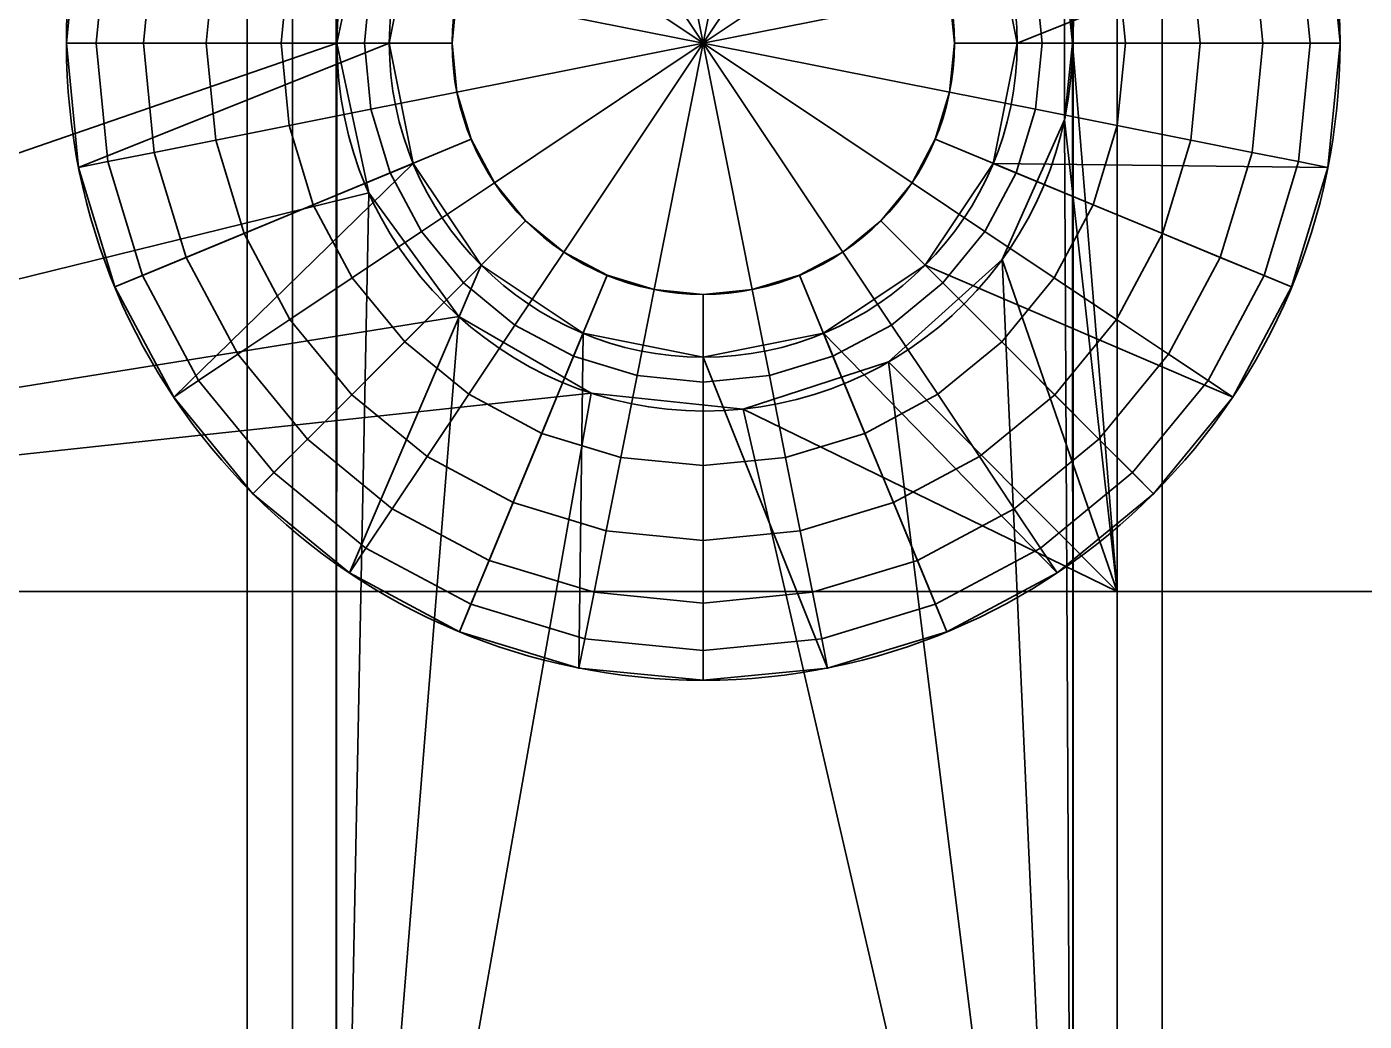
# Model space of a CAD drawing. Header units: millimetres. Extents: x 516 to 946, y 0 to 190.
# Drawn here: x 524.18 to 531.63, y 93.03 to 98.57 of the extents above; entities that cross this region are included whole.
import ezdxf

# ---------------------------------------------------------------- set-up
doc = ezdxf.new("R2010")
doc.units = ezdxf.units.MM
doc.layers.add('1', color=7, linetype='Continuous', true_color=0xffffff)

# ---------------------------------------------------------------- blocks, each defined once
blk = doc.blocks.new('UG_SURFACE_001')
at = {"layer": '1', "color": 252, "linetype": 'Continuous', "lineweight": 35}
for points in [[(1.5, 103.351697, 3.5), (1.5, 95.420301, 3.5), (10.356776, 98.475263, 3.5), (10.534009, 99.309072, 3.5)], [(10.534009, 99.309072, 1.5), (10.356776, 98.475263, 1.5), (1.5, 95.420301, 1.5), (1.5, 103.351697, 1.5)], [(14.704899, 95.420301, 3.5), (14.704899, 103.351697, 3.5), (14.411979, 98.90148, 3.5), (14.411979, 98.049045, 3.5)], [(14.456777, 98.475263, 1.5), (14.411979, 98.90148, 1.5), (14.704899, 103.351697, 1.5)], [(14.704899, 103.351697, 1.5), (14.704899, 95.420301, 1.5), (14.456777, 98.475263, 1.5)], [(22.593468, 103.351697, 3.5), (14.704899, 103.351697, 3.5), (14.704899, 95.420301, 3.5), (22.593468, 95.420301, 3.5)], [(22.593468, 95.420301, 1.5), (14.704899, 95.420301, 1.5), (14.704899, 103.351697, 1.5), (22.593468, 103.351697, 1.5)], [(10.534009, 99.309072, 1.5), (10.534009, 99.309072, 3.5), (10.356776, 98.475263, 3.5), (10.356776, 98.475263, 1.5)], [(14.411979, 98.90148, 3.5), (14.411979, 98.90148, 1.5), (14.456777, 98.475263, 1.5)], [(14.456777, 98.475263, 1.5), (14.411979, 98.049045, 3.5), (14.411979, 98.90148, 3.5)], [(10.534009, 97.641453, 3.5), (10.356776, 98.475263, 3.5), (1.5, 95.420301, 3.5)], [(1.5, 95.420301, 1.5), (10.356776, 98.475263, 1.5), (10.534009, 97.641453, 1.5)], [(10.356776, 98.475263, 1.5), (10.356776, 98.475263, 3.5), (10.534009, 97.641453, 3.5), (10.534009, 97.641453, 1.5)], [(14.704899, 95.420301, 1.5), (14.411979, 98.049045, 1.5), (14.456777, 98.475263, 1.5)], [(14.456777, 98.475263, 1.5), (14.411979, 98.049045, 1.5), (14.411979, 98.049045, 3.5)], [(14.411979, 98.049045, 3.5), (14.065262, 97.270302, 3.5), (14.704899, 95.420301, 3.5)], [(14.704899, 95.420301, 1.5), (14.065262, 97.270302, 1.5), (14.411979, 98.049045, 1.5)], [(14.065262, 97.270302, 1.5), (14.065262, 97.270302, 3.5), (14.411979, 98.049045, 3.5), (14.411979, 98.049045, 1.5)], [(1.5, 95.420301, 3.5), (11.035059, 96.951813, 3.5), (10.534009, 97.641453, 3.5)], [(10.534009, 97.641453, 1.5), (11.035059, 96.951813, 1.5), (1.5, 95.420301, 1.5)], [(10.534009, 97.641453, 1.5), (10.534009, 97.641453, 3.5), (11.035059, 96.951813, 3.5), (11.035059, 96.951813, 1.5)], [(14.704899, 95.420301, 3.5), (14.065262, 97.270302, 3.5), (13.431777, 96.699908, 3.5)], [(13.431777, 96.699908, 1.5), (14.065262, 97.270302, 1.5), (14.704899, 95.420301, 1.5)], [(13.431777, 96.699908, 1.5), (13.431777, 96.699908, 3.5), (14.065262, 97.270302, 3.5), (14.065262, 97.270302, 1.5)], [(11.773292, 96.525595, 3.5), (11.035059, 96.951813, 3.5), (1.5, 95.420301, 3.5)], [(1.5, 95.420301, 1.5), (11.035059, 96.951813, 1.5), (11.773292, 96.525595, 1.5)], [(11.035059, 96.951813, 1.5), (11.035059, 96.951813, 3.5), (11.773292, 96.525595, 3.5), (11.773292, 96.525595, 1.5)], [(14.704899, 95.420301, 3.5), (13.431777, 96.699908, 3.5), (12.62106, 96.436493, 3.5)], [(14.704899, 95.420301, 1.5), (12.62106, 96.436493, 1.5), (13.431777, 96.699908, 1.5)], [(12.62106, 96.436493, 1.5), (12.62106, 96.436493, 3.5), (13.431777, 96.699908, 3.5), (13.431777, 96.699908, 1.5)], [(1.5, 95.420301, 3.5), (14.704899, 95.420301, 3.5), (12.62106, 96.436493, 3.5), (11.773292, 96.525595, 3.5)], [(11.773292, 96.525595, 1.5), (12.62106, 96.436493, 1.5), (14.704899, 95.420301, 1.5), (1.5, 95.420301, 1.5)], [(11.773292, 96.525595, 1.5), (11.773292, 96.525595, 3.5), (12.62106, 96.436493, 3.5), (12.62106, 96.436493, 1.5)], [(14.704899, 95.420301, 3.5), (1.5, 95.420301, 3.5), (1.5, 90.379037, 3.5), (14.704899, 90.379037, 3.5)], [(14.704899, 90.379037, 1.5), (1.5, 90.379037, 1.5), (1.5, 95.420301, 1.5), (14.704899, 95.420301, 1.5)], [(22.593468, 95.420301, 3.5), (14.704899, 95.420301, 3.5), (14.704899, 90.379037, 3.5), (22.593468, 90.379037, 3.5)], [(22.593468, 90.379037, 1.5), (14.704899, 90.379037, 1.5), (14.704899, 95.420301, 1.5), (22.593468, 95.420301, 1.5)]]:
    blk.add_3dface(points, dxfattribs=at)
blk = doc.blocks.new('1стенка_MODEL')
at = {"layer": '1', "color": 252, "linetype": 'Continuous', "lineweight": 35}
blk.add_circle((12.406777, 98.475261, 1.5), 2.05, dxfattribs=at)
at = {"layer": '1', "color": 252, "linetype": 'Continuous', "lineweight": 35, "extrusion": (0, 0, -1)}
blk.add_circle((-12.406777, 98.475261, -3.5), 2.05, dxfattribs=at)
at = {"layer": '1', "color": 252, "linetype": 'Continuous', "lineweight": 35}
blk.add_blockref('UG_SURFACE_001', (0, 0), dxfattribs=at)
blk = doc.blocks.new('UG_SURFACE_003')
at = {"layer": '1', "color": 252, "linetype": 'Continuous', "lineweight": 35}
for points in [[(3.5, 88.475265, 1.5), (9.856303, 88.475265, 1.5), (9.856303, 108.47526, 1.5), (3.5, 108.47526, 1.5)], [(10.10818, 88.475265), (4.922299, 88.475265), (4.922299, 108.47526), (10.10818, 108.47526)], [(9.856303, 88.475265, 1.5), (10.10818, 88.475265, 1.5), (10.10818, 108.47526, 1.5), (9.856303, 108.47526, 1.5)], [(10.10818, 88.475265, 1.5), (10.352565, 88.475265, 1.5), (10.352565, 108.47526, 1.5), (10.10818, 108.47526, 1.5)], [(10.352565, 88.475265), (10.10818, 88.475265), (10.10818, 108.47526), (10.352565, 108.47526)], [(10.352565, 108.47526, 1.5), (10.352565, 88.475265, 1.5), (10.356776, 98.475263, 1.5)], [(10.356776, 98.475263, 1.5), (10.534009, 99.309072, 1.5), (10.352565, 108.47526, 1.5)], [(10.352565, 88.475265), (10.352565, 108.47526), (10.356776, 98.475263)], [(10.534009, 99.309072), (10.356776, 98.475263), (10.352565, 108.47526)], [(14.460988, 88.475265, 1.5), (14.460988, 108.47526, 1.5), (14.411979, 98.90148, 1.5), (14.411979, 98.049045, 1.5)], [(14.456777, 98.475263), (14.411979, 98.90148), (14.460988, 108.47526)], [(14.456777, 98.475263), (14.460988, 108.47526), (14.460988, 88.475265)], [(14.460988, 88.475265, 1.5), (14.704899, 88.475265, 1.5), (14.704899, 108.47526, 1.5), (14.460988, 108.47526, 1.5)], [(14.704899, 88.475265), (14.460988, 88.475265), (14.460988, 108.47526), (14.704899, 108.47526)], [(14.704899, 88.475265, 1.5), (18.134004, 88.475265, 1.5), (18.134004, 108.47526, 1.5), (14.704899, 108.47526, 1.5)], [(14.956303, 88.475265), (14.704899, 88.475265), (14.704899, 108.47526), (14.956303, 108.47526)], [(22, 88.475265), (14.956303, 88.475265), (14.956303, 108.47526), (22, 108.47526)], [(10.534009, 99.309072), (10.534009, 99.309072, 1.5), (10.356776, 98.475263, 1.5), (10.356776, 98.475263)], [(14.411979, 98.90148, 1.5), (14.411979, 98.90148), (14.456777, 98.475263)], [(14.456777, 98.475263), (14.411979, 98.049045, 1.5), (14.411979, 98.90148, 1.5)], [(10.534009, 97.641453, 1.5), (10.356776, 98.475263, 1.5), (10.352565, 88.475265, 1.5)], [(10.356776, 98.475263), (10.534009, 97.641453), (10.352565, 88.475265)], [(10.356776, 98.475263), (10.356776, 98.475263, 1.5), (10.534009, 97.641453, 1.5), (10.534009, 97.641453)], [(14.456777, 98.475263), (14.411979, 98.049045), (14.411979, 98.049045, 1.5)], [(14.460988, 88.475265), (14.411979, 98.049045), (14.456777, 98.475263)], [(14.411979, 98.049045, 1.5), (14.065262, 97.270302, 1.5), (14.460988, 88.475265, 1.5)], [(14.065262, 97.270302), (14.065262, 97.270302, 1.5), (14.411979, 98.049045, 1.5), (14.411979, 98.049045)], [(14.460988, 88.475265), (14.065262, 97.270302), (14.411979, 98.049045)], [(10.352565, 88.475265, 1.5), (11.035059, 96.951813, 1.5), (10.534009, 97.641453, 1.5)], [(10.534009, 97.641453), (11.035059, 96.951813), (10.352565, 88.475265)], [(10.534009, 97.641453), (10.534009, 97.641453, 1.5), (11.035059, 96.951813, 1.5), (11.035059, 96.951813)], [(14.460988, 88.475265, 1.5), (14.065262, 97.270302, 1.5), (13.431777, 96.699908, 1.5)], [(13.431777, 96.699908), (13.431777, 96.699908, 1.5), (14.065262, 97.270302, 1.5), (14.065262, 97.270302)], [(13.431777, 96.699908), (14.065262, 97.270302), (14.460988, 88.475265)], [(11.773292, 96.525595, 1.5), (11.035059, 96.951813, 1.5), (10.352565, 88.475265, 1.5)], [(10.352565, 88.475265), (11.035059, 96.951813), (11.773292, 96.525595)], [(11.035059, 96.951813), (11.035059, 96.951813, 1.5), (11.773292, 96.525595, 1.5), (11.773292, 96.525595)], [(14.460988, 88.475265, 1.5), (13.431777, 96.699908, 1.5), (12.62106, 96.436493, 1.5)], [(12.62106, 96.436493), (12.62106, 96.436493, 1.5), (13.431777, 96.699908, 1.5), (13.431777, 96.699908)], [(14.460988, 88.475265), (12.62106, 96.436493), (13.431777, 96.699908)], [(10.352565, 88.475265, 1.5), (14.460988, 88.475265, 1.5), (12.62106, 96.436493, 1.5), (11.773292, 96.525595, 1.5)], [(11.773292, 96.525595), (12.62106, 96.436493), (14.460988, 88.475265), (10.352565, 88.475265)], [(11.773292, 96.525595), (11.773292, 96.525595, 1.5), (12.62106, 96.436493, 1.5), (12.62106, 96.436493)]]:
    blk.add_3dface(points, dxfattribs=at)
blk = doc.blocks.new('2стойка_MODEL')
at = {"layer": '1', "color": 252, "linetype": 'Continuous', "lineweight": 35}
blk.add_circle((12.406777, 98.475261), 2.05, dxfattribs=at)
at = {"layer": '1', "color": 252, "linetype": 'Continuous', "lineweight": 35, "extrusion": (0, 0, -1)}
blk.add_circle((-12.406777, 98.475261, -1.5), 2.05, dxfattribs=at)
at = {"layer": '1', "color": 252, "linetype": 'Continuous', "lineweight": 35}
blk.add_blockref('UG_SURFACE_003', (0, 0), dxfattribs=at)
blk = doc.blocks.new('UG_SURFACE_007')
at = {"layer": '1', "color": 252, "linetype": 'Continuous', "lineweight": 35}
for points in [[(-0.777798, 1.164057, -1.7), (-0.535757, 1.293431, -1.7), (-0.273126, 1.373099, -1.7), (0, 0, -1.7)], [(-0.273126, 1.373099, 5.2), (-0.535757, 1.293431, 5.2), (-0.777798, 1.164057, 5.2), (0, 0, 5.2)], [(-0.273126, 1.373099, -1.7), (0, 1.4, -1.7), (0.273126, 1.373099, -1.7), (0, 0, -1.7)], [(0.273126, 1.373099, 5.2), (0, 1.4, 5.2), (-0.273126, 1.373099, 5.2), (0, 0, 5.2)], [(0.273126, 1.373099, -1.7), (0.535757, 1.293431, -1.7), (0.777798, 1.164057, -1.7), (0, 0, -1.7)], [(0.777798, 1.164057, 5.2), (0.535757, 1.293431, 5.2), (0.273126, 1.373099, 5.2), (0, 0, 5.2)], [(3.481788, 0.692571), (3.279772, 1.358526), (1.616789, 0.669696), (1.75, 0)], [(1.75, 0, 3.5), (1.616789, 0.669696, 3.5), (3.279772, 1.358526, 3.5), (3.481788, 0.692571, 3.5)], [(-1.164057, 0.777798, -1.7), (-0.989949, 0.989949, -1.7), (-0.777798, 1.164057, -1.7), (0, 0, -1.7)], [(-0.777798, 1.164057, 5.2), (-0.989949, 0.989949, 5.2), (-1.164057, 0.777798, 5.2), (0, 0, 5.2)], [(0.777798, 1.164057, -1.7), (0.989949, 0.989949, -1.7), (1.164057, 0.777798, -1.7), (0, 0, -1.7)], [(1.164057, 0.777798, 5.2), (0.989949, 0.989949, 5.2), (0.777798, 1.164057, 5.2), (0, 0, 5.2)], [(0, 0, -1.7), (-1.373099, 0.273126, -1.7), (-1.293431, 0.535757, -1.7), (-1.164057, 0.777798, -1.7)], [(-1.164057, 0.777798, 5.2), (-1.293431, 0.535757, 5.2), (-1.373099, 0.273126, 5.2), (0, 0, 5.2)], [(1.164057, 0.777798, -1.7), (1.293431, 0.535757, -1.7), (1.373099, 0.273126, -1.7), (0, 0, -1.7)], [(1.373099, 0.273126, 5.2), (1.293431, 0.535757, 5.2), (1.164057, 0.777798, 5.2), (0, 0, 5.2)], [(-3.319033, 0.660197, -0.462897), (-3.384057, 0, -0.462897), (-3.55, 0), (-3.481788, 0.692571)], [(-3.481788, 0.692571), (-3.55, 0), (-1.75, 0), (-1.616789, 0.669696)], [(-1.616789, 0.669696, 3.5), (-1.75, 0, 3.5), (-3.55, 0, 3.5), (-3.481788, 0.692571, 3.5)], [(-3.481788, 0.692571, 3.5), (-3.55, 0, 3.5), (-3.384057, 0, 3.962897), (-3.319033, 0.660197, 3.962897)], [(1.75, 0), (3.55, 0), (3.481788, 0.692571)], [(3.481788, 0.692571, 3.5), (3.55, 0, 3.5), (1.75, 0, 3.5)], [(3.384057, 0, -0.462897), (3.319033, 0.660197, -0.462897), (3.481788, 0.692571), (3.55, 0)], [(3.55, 0, 3.5), (3.481788, 0.692571, 3.5), (3.319033, 0.660197, 3.962897), (3.384057, 0, 3.962897)], [(-3.059896, 0.608651, -0.877629), (-3.119843, 0, -0.877629), (-3.384057, 0, -0.462897), (-3.319033, 0.660197, -0.462897)], [(-3.319033, 0.660197, 3.962897), (-3.384057, 0, 3.962897), (-3.119843, 0, 4.377629), (-3.059896, 0.608651, 4.377629)], [(-2.717214, 0.540487, -1.223654), (-2.770447, 0, -1.223654), (-3.119843, 0, -0.877629), (-3.059896, 0.608651, -0.877629)], [(-3.059896, 0.608651, 4.377629), (-3.119843, 0, 4.377629), (-2.770447, 0, 4.723654), (-2.717214, 0.540487, 4.723654)], [(-1.75, 0), (-1.75, 0, 3.5), (-1.616789, 0.669696, 3.5), (-1.616789, 0.669696)], [(1.616789, 0.669696), (1.616789, 0.669696, 3.5), (1.75, 0, 3.5), (1.75, 0)], [(2.770447, 0, -1.223654), (2.717214, 0.540487, -1.223654), (3.059896, 0.608651, -0.877629), (3.119843, 0, -0.877629)], [(3.119843, 0, 4.377629), (3.059896, 0.608651, 4.377629), (2.717214, 0.540487, 4.723654), (2.770447, 0, 4.723654)], [(3.119843, 0, -0.877629), (3.059896, 0.608651, -0.877629), (3.319033, 0.660197, -0.462897), (3.384057, 0, -0.462897)], [(3.384057, 0, 3.962897), (3.319033, 0.660197, 3.962897), (3.059896, 0.608651, 4.377629), (3.119843, 0, 4.377629)], [(-2.307958, 0.459081, -1.483833), (-2.353173, 0, -1.483833), (-2.770447, 0, -1.223654), (-2.717214, 0.540487, -1.223654)], [(-2.717214, 0.540487, 4.723654), (-2.770447, 0, 4.723654), (-2.353173, 0, 4.983833), (-2.307958, 0.459081, 4.983833)], [(2.353173, 0, -1.483833), (2.307958, 0.459081, -1.483833), (2.717214, 0.540487, -1.223654), (2.770447, 0, -1.223654)], [(2.770447, 0, 4.723654), (2.717214, 0.540487, 4.723654), (2.307958, 0.459081, 4.983833), (2.353173, 0, 4.983833)], [(-1.852398, 0.368465, -1.645281), (-1.888689, 0, -1.645281), (-2.353173, 0, -1.483833), (-2.307958, 0.459081, -1.483833)], [(-2.307958, 0.459081, 4.983833), (-2.353173, 0, 4.983833), (-1.888689, 0, 5.145281), (-1.852398, 0.368465, 5.145281)], [(1.888689, 0, -1.645281), (1.852398, 0.368465, -1.645281), (2.307958, 0.459081, -1.483833), (2.353173, 0, -1.483833)], [(2.353173, 0, 4.983833), (2.307958, 0.459081, 4.983833), (1.852398, 0.368465, 5.145281), (1.888689, 0, 5.145281)], [(-1.373099, 0.273126, -1.7), (-1.4, 0, -1.7), (-1.888689, 0, -1.645281), (-1.852398, 0.368465, -1.645281)], [(-1.852398, 0.368465, 5.145281), (-1.888689, 0, 5.145281), (-1.4, 0, 5.2), (-1.373099, 0.273126, 5.2)], [(1.4, 0, -1.7), (1.373099, 0.273126, -1.7), (1.852398, 0.368465, -1.645281), (1.888689, 0, -1.645281)], [(1.888689, 0, 5.145281), (1.852398, 0.368465, 5.145281), (1.373099, 0.273126, 5.2), (1.4, 0, 5.2)], [(-1.373099, -0.273126, -1.7), (-1.4, 0, -1.7), (-1.373099, 0.273126, -1.7), (0, 0, -1.7)], [(-1.373099, 0.273126, 5.2), (-1.4, 0, 5.2), (-1.373099, -0.273126, 5.2), (0, 0, 5.2)], [(1.373099, 0.273126, -1.7), (1.4, 0, -1.7), (1.373099, -0.273126, -1.7), (0, 0, -1.7)], [(1.373099, -0.273126, 5.2), (1.4, 0, 5.2), (1.373099, 0.273126, 5.2), (0, 0, 5.2)], [(-3.384057, 0, -0.462897), (-3.319033, -0.660197, -0.462897), (-3.481788, -0.692571), (-3.55, 0)], [(-1.75, 0), (-3.55, 0), (-3.481788, -0.692571)], [(-3.481788, -0.692571, 3.5), (-3.55, 0, 3.5), (-1.75, 0, 3.5)], [(-3.55, 0, 3.5), (-3.481788, -0.692571, 3.5), (-3.319033, -0.660197, 3.962897), (-3.384057, 0, 3.962897)], [(-3.481788, -0.692571), (-3.279772, -1.358526), (-1.616789, -0.669696), (-1.75, 0)], [(-1.75, 0, 3.5), (-1.616789, -0.669696, 3.5), (-3.279772, -1.358526, 3.5), (-3.481788, -0.692571, 3.5)], [(-3.119843, 0, -0.877629), (-3.059896, -0.608651, -0.877629), (-3.319033, -0.660197, -0.462897), (-3.384057, 0, -0.462897)], [(-3.384057, 0, 3.962897), (-3.319033, -0.660197, 3.962897), (-3.059896, -0.608651, 4.377629), (-3.119843, 0, 4.377629)], [(-2.770447, 0, -1.223654), (-2.717214, -0.540487, -1.223654), (-3.059896, -0.608651, -0.877629), (-3.119843, 0, -0.877629)], [(-3.119843, 0, 4.377629), (-3.059896, -0.608651, 4.377629), (-2.717214, -0.540487, 4.723654), (-2.770447, 0, 4.723654)], [(-2.353173, 0, -1.483833), (-2.307958, -0.459081, -1.483833), (-2.717214, -0.540487, -1.223654), (-2.770447, 0, -1.223654)], [(-2.770447, 0, 4.723654), (-2.717214, -0.540487, 4.723654), (-2.307958, -0.459081, 4.983833), (-2.353173, 0, 4.983833)], [(-1.888689, 0, -1.645281), (-1.852398, -0.368465, -1.645281), (-2.307958, -0.459081, -1.483833), (-2.353173, 0, -1.483833)], [(-2.353173, 0, 4.983833), (-2.307958, -0.459081, 4.983833), (-1.852398, -0.368465, 5.145281), (-1.888689, 0, 5.145281)], [(-1.4, 0, -1.7), (-1.373099, -0.273126, -1.7), (-1.852398, -0.368465, -1.645281), (-1.888689, 0, -1.645281)], [(-1.888689, 0, 5.145281), (-1.852398, -0.368465, 5.145281), (-1.373099, -0.273126, 5.2), (-1.4, 0, 5.2)], [(-1.616789, -0.669696), (-1.616789, -0.669696, 3.5), (-1.75, 0, 3.5), (-1.75, 0)], [(-1.164057, -0.777798, -1.7), (-1.293431, -0.535757, -1.7), (-1.373099, -0.273126, -1.7), (0, 0, -1.7)], [(0, 0, 5.2), (-1.373099, -0.273126, 5.2), (-1.293431, -0.535757, 5.2), (-1.164057, -0.777798, 5.2)], [(-0.777798, -1.164057, -1.7), (-0.989949, -0.989949, -1.7), (-1.164057, -0.777798, -1.7), (0, 0, -1.7)], [(-1.164057, -0.777798, 5.2), (-0.989949, -0.989949, 5.2), (-0.777798, -1.164057, 5.2), (0, 0, 5.2)], [(-0.273126, -1.373099, -1.7), (-0.535757, -1.293431, -1.7), (-0.777798, -1.164057, -1.7), (0, 0, -1.7)], [(-0.777798, -1.164057, 5.2), (-0.535757, -1.293431, 5.2), (-0.273126, -1.373099, 5.2), (0, 0, 5.2)], [(0.273126, -1.373099, -1.7), (0, -1.4, -1.7), (-0.273126, -1.373099, -1.7), (0, 0, -1.7)], [(-0.273126, -1.373099, 5.2), (0, -1.4, 5.2), (0.273126, -1.373099, 5.2), (0, 0, 5.2)], [(1.373099, -0.273126, -1.7), (1.293431, -0.535757, -1.7), (1.164057, -0.777798, -1.7), (0, 0, -1.7)], [(1.164057, -0.777798, -1.7), (0.989949, -0.989949, -1.7), (0.777798, -1.164057, -1.7), (0, 0, -1.7)], [(0.777798, -1.164057, -1.7), (0.535757, -1.293431, -1.7), (0.273126, -1.373099, -1.7), (0, 0, -1.7)], [(0.273126, -1.373099, 5.2), (0.535757, -1.293431, 5.2), (0.777798, -1.164057, 5.2), (0, 0, 5.2)], [(0.777798, -1.164057, 5.2), (0.989949, -0.989949, 5.2), (1.164057, -0.777798, 5.2), (0, 0, 5.2)], [(1.164057, -0.777798, 5.2), (1.293431, -0.535757, 5.2), (1.373099, -0.273126, 5.2), (0, 0, 5.2)], [(1.373099, -0.273126, -1.7), (1.4, 0, -1.7), (1.888689, 0, -1.645281), (1.852398, -0.368465, -1.645281)], [(1.852398, -0.368465, 5.145281), (1.888689, 0, 5.145281), (1.4, 0, 5.2), (1.373099, -0.273126, 5.2)], [(3.481788, -0.692571), (3.55, 0), (1.75, 0), (1.616789, -0.669696)], [(1.75, 0), (1.75, 0, 3.5), (1.616789, -0.669696, 3.5), (1.616789, -0.669696)], [(1.616789, -0.669696, 3.5), (1.75, 0, 3.5), (3.55, 0, 3.5), (3.481788, -0.692571, 3.5)], [(1.852398, -0.368465, -1.645281), (1.888689, 0, -1.645281), (2.353173, 0, -1.483833), (2.307958, -0.459081, -1.483833)], [(2.307958, -0.459081, 4.983833), (2.353173, 0, 4.983833), (1.888689, 0, 5.145281), (1.852398, -0.368465, 5.145281)], [(2.307958, -0.459081, -1.483833), (2.353173, 0, -1.483833), (2.770447, 0, -1.223654), (2.717214, -0.540487, -1.223654)], [(2.717214, -0.540487, 4.723654), (2.770447, 0, 4.723654), (2.353173, 0, 4.983833), (2.307958, -0.459081, 4.983833)], [(2.717214, -0.540487, -1.223654), (2.770447, 0, -1.223654), (3.119843, 0, -0.877629), (3.059896, -0.608651, -0.877629)], [(3.059896, -0.608651, 4.377629), (3.119843, 0, 4.377629), (2.770447, 0, 4.723654), (2.717214, -0.540487, 4.723654)], [(3.059896, -0.608651, -0.877629), (3.119843, 0, -0.877629), (3.384057, 0, -0.462897), (3.319033, -0.660197, -0.462897)], [(3.319033, -0.660197, 3.962897), (3.384057, 0, 3.962897), (3.119843, 0, 4.377629), (3.059896, -0.608651, 4.377629)], [(3.319033, -0.660197, -0.462897), (3.384057, 0, -0.462897), (3.55, 0), (3.481788, -0.692571)], [(3.481788, -0.692571, 3.5), (3.55, 0, 3.5), (3.384057, 0, 3.962897), (3.319033, -0.660197, 3.962897)], [(-1.373099, -0.273126, -1.7), (-1.293431, -0.535757, -1.7), (-1.744921, -0.72277, -1.645281), (-1.852398, -0.368465, -1.645281)], [(-1.852398, -0.368465, 5.145281), (-1.744921, -0.72277, 5.145281), (-1.293431, -0.535757, 5.2), (-1.373099, -0.273126, 5.2)], [(1.293431, -0.535757, -1.7), (1.373099, -0.273126, -1.7), (1.852398, -0.368465, -1.645281), (1.744921, -0.72277, -1.645281)], [(1.744921, -0.72277, 5.145281), (1.852398, -0.368465, 5.145281), (1.373099, -0.273126, 5.2), (1.293431, -0.535757, 5.2)], [(-1.852398, -0.368465, -1.645281), (-1.744921, -0.72277, -1.645281), (-2.174048, -0.90052, -1.483833), (-2.307958, -0.459081, -1.483833)], [(-2.307958, -0.459081, 4.983833), (-2.174048, -0.90052, 4.983833), (-1.744921, -0.72277, 5.145281), (-1.852398, -0.368465, 5.145281)], [(1.744921, -0.72277, -1.645281), (1.852398, -0.368465, -1.645281), (2.307958, -0.459081, -1.483833), (2.174048, -0.90052, -1.483833)], [(2.174048, -0.90052, 4.983833), (2.307958, -0.459081, 4.983833), (1.852398, -0.368465, 5.145281), (1.744921, -0.72277, 5.145281)], [(-2.307958, -0.459081, -1.483833), (-2.174048, -0.90052, -1.483833), (-2.559559, -1.060204, -1.223654), (-2.717214, -0.540487, -1.223654)], [(-2.717214, -0.540487, 4.723654), (-2.559559, -1.060204, 4.723654), (-2.174048, -0.90052, 4.983833), (-2.307958, -0.459081, 4.983833)], [(2.174048, -0.90052, -1.483833), (2.307958, -0.459081, -1.483833), (2.717214, -0.540487, -1.223654), (2.559559, -1.060204, -1.223654)], [(2.559559, -1.060204, 4.723654), (2.717214, -0.540487, 4.723654), (2.307958, -0.459081, 4.983833), (2.174048, -0.90052, 4.983833)], [(-2.717214, -0.540487, -1.223654), (-2.559559, -1.060204, -1.223654), (-2.882359, -1.193912, -0.877629), (-3.059896, -0.608651, -0.877629)], [(-3.059896, -0.608651, 4.377629), (-2.882359, -1.193912, 4.377629), (-2.559559, -1.060204, 4.723654), (-2.717214, -0.540487, 4.723654)], [(-1.293431, -0.535757, -1.7), (-1.164057, -0.777798, -1.7), (-1.570387, -1.049299, -1.645281), (-1.744921, -0.72277, -1.645281)], [(-1.744921, -0.72277, 5.145281), (-1.570387, -1.049299, 5.145281), (-1.164057, -0.777798, 5.2), (-1.293431, -0.535757, 5.2)], [(1.164057, -0.777798, -1.7), (1.293431, -0.535757, -1.7), (1.744921, -0.72277, -1.645281), (1.570387, -1.049299, -1.645281)], [(1.570387, -1.049299, 5.145281), (1.744921, -0.72277, 5.145281), (1.293431, -0.535757, 5.2), (1.164057, -0.777798, 5.2)], [(2.559559, -1.060204, -1.223654), (2.717214, -0.540487, -1.223654), (3.059896, -0.608651, -0.877629), (2.882359, -1.193912, -0.877629)], [(2.882359, -1.193912, 4.377629), (3.059896, -0.608651, 4.377629), (2.717214, -0.540487, 4.723654), (2.559559, -1.060204, 4.723654)], [(-3.319033, -0.660197, -0.462897), (-3.12646, -1.295022, -0.462897), (-3.279772, -1.358526), (-3.481788, -0.692571)], [(-3.481788, -0.692571, 3.5), (-3.279772, -1.358526, 3.5), (-3.12646, -1.295022, 3.962897), (-3.319033, -0.660197, 3.962897)], [(-3.059896, -0.608651, -0.877629), (-2.882359, -1.193912, -0.877629), (-3.12646, -1.295022, -0.462897), (-3.319033, -0.660197, -0.462897)], [(-3.319033, -0.660197, 3.962897), (-3.12646, -1.295022, 3.962897), (-2.882359, -1.193912, 4.377629), (-3.059896, -0.608651, 4.377629)], [(-1.616789, -0.669696), (-3.279772, -1.358526), (-2.951717, -1.972274)], [(-2.951717, -1.972274, 3.5), (-3.279772, -1.358526, 3.5), (-1.616789, -0.669696, 3.5)], [(-2.951717, -1.972274), (-2.510229, -2.510229), (-1.237437, -1.237437), (-1.616789, -0.669696)], [(-1.616789, -0.669696, 3.5), (-1.237437, -1.237437, 3.5), (-2.510229, -2.510229, 3.5), (-2.951717, -1.972274, 3.5)], [(-1.237437, -1.237437), (-1.237437, -1.237437, 3.5), (-1.616789, -0.669696, 3.5), (-1.616789, -0.669696)], [(2.951717, -1.972274), (3.279772, -1.358526), (1.616789, -0.669696), (1.237437, -1.237437)], [(1.616789, -0.669696), (1.616789, -0.669696, 3.5), (1.237437, -1.237437, 3.5), (1.237437, -1.237437)], [(1.237437, -1.237437, 3.5), (1.616789, -0.669696, 3.5), (3.279772, -1.358526, 3.5), (2.951717, -1.972274, 3.5)], [(1.616789, -0.669696), (3.279772, -1.358526), (3.481788, -0.692571)], [(3.481788, -0.692571, 3.5), (3.279772, -1.358526, 3.5), (1.616789, -0.669696, 3.5)], [(2.882359, -1.193912, -0.877629), (3.059896, -0.608651, -0.877629), (3.319033, -0.660197, -0.462897), (3.12646, -1.295022, -0.462897)], [(3.12646, -1.295022, 3.962897), (3.319033, -0.660197, 3.962897), (3.059896, -0.608651, 4.377629), (2.882359, -1.193912, 4.377629)], [(3.12646, -1.295022, -0.462897), (3.319033, -0.660197, -0.462897), (3.481788, -0.692571), (3.279772, -1.358526)], [(3.279772, -1.358526, 3.5), (3.481788, -0.692571, 3.5), (3.319033, -0.660197, 3.962897), (3.12646, -1.295022, 3.962897)], [(-1.744921, -0.72277, -1.645281), (-1.570387, -1.049299, -1.645281), (-1.956592, -1.307353, -1.483833), (-2.174048, -0.90052, -1.483833)], [(-2.174048, -0.90052, 4.983833), (-1.956592, -1.307353, 4.983833), (-1.570387, -1.049299, 5.145281), (-1.744921, -0.72277, 5.145281)], [(1.570387, -1.049299, -1.645281), (1.744921, -0.72277, -1.645281), (2.174048, -0.90052, -1.483833), (1.956592, -1.307353, -1.483833)], [(1.956592, -1.307353, 4.983833), (2.174048, -0.90052, 4.983833), (1.744921, -0.72277, 5.145281), (1.570387, -1.049299, 5.145281)], [(-1.164057, -0.777798, -1.7), (-0.989949, -0.989949, -1.7), (-1.335505, -1.335505, -1.645281), (-1.570387, -1.049299, -1.645281)], [(-1.570387, -1.049299, 5.145281), (-1.335505, -1.335505, 5.145281), (-0.989949, -0.989949, 5.2), (-1.164057, -0.777798, 5.2)], [(0.989949, -0.989949, -1.7), (1.164057, -0.777798, -1.7), (1.570387, -1.049299, -1.645281), (1.335505, -1.335505, -1.645281)], [(1.335505, -1.335505, 5.145281), (1.570387, -1.049299, 5.145281), (1.164057, -0.777798, 5.2), (0.989949, -0.989949, 5.2)], [(-2.174048, -0.90052, -1.483833), (-1.956592, -1.307353, -1.483833), (-2.303543, -1.539178, -1.223654), (-2.559559, -1.060204, -1.223654)], [(-2.559559, -1.060204, 4.723654), (-2.303543, -1.539178, 4.723654), (-1.956592, -1.307353, 4.983833), (-2.174048, -0.90052, 4.983833)], [(1.956592, -1.307353, -1.483833), (2.174048, -0.90052, -1.483833), (2.559559, -1.060204, -1.223654), (2.303543, -1.539178, -1.223654)], [(2.303543, -1.539178, 4.723654), (2.559559, -1.060204, 4.723654), (2.174048, -0.90052, 4.983833), (1.956592, -1.307353, 4.983833)], [(-0.989949, -0.989949, -1.7), (-0.777798, -1.164057, -1.7), (-1.049299, -1.570387, -1.645281), (-1.335505, -1.335505, -1.645281)], [(-1.335505, -1.335505, 5.145281), (-1.049299, -1.570387, 5.145281), (-0.777798, -1.164057, 5.2), (-0.989949, -0.989949, 5.2)], [(0.777798, -1.164057, -1.7), (0.989949, -0.989949, -1.7), (1.335505, -1.335505, -1.645281), (1.049299, -1.570387, -1.645281)], [(1.049299, -1.570387, 5.145281), (1.335505, -1.335505, 5.145281), (0.989949, -0.989949, 5.2), (0.777798, -1.164057, 5.2)], [(-2.559559, -1.060204, -1.223654), (-2.303543, -1.539178, -1.223654), (-2.594055, -1.733292, -0.877629), (-2.882359, -1.193912, -0.877629)], [(-2.882359, -1.193912, 4.377629), (-2.594055, -1.733292, 4.377629), (-2.303543, -1.539178, 4.723654), (-2.559559, -1.060204, 4.723654)], [(-1.570387, -1.049299, -1.645281), (-1.335505, -1.335505, -1.645281), (-1.663945, -1.663945, -1.483833), (-1.956592, -1.307353, -1.483833)], [(-1.956592, -1.307353, 4.983833), (-1.663945, -1.663945, 4.983833), (-1.335505, -1.335505, 5.145281), (-1.570387, -1.049299, 5.145281)], [(1.335505, -1.335505, -1.645281), (1.570387, -1.049299, -1.645281), (1.956592, -1.307353, -1.483833), (1.663945, -1.663945, -1.483833)], [(1.663945, -1.663945, 4.983833), (1.956592, -1.307353, 4.983833), (1.570387, -1.049299, 5.145281), (1.335505, -1.335505, 5.145281)], [(2.303543, -1.539178, -1.223654), (2.559559, -1.060204, -1.223654), (2.882359, -1.193912, -0.877629), (2.594055, -1.733292, -0.877629)], [(2.594055, -1.733292, 4.377629), (2.882359, -1.193912, 4.377629), (2.559559, -1.060204, 4.723654), (2.303543, -1.539178, 4.723654)], [(-0.777798, -1.164057, -1.7), (-0.535757, -1.293431, -1.7), (-0.72277, -1.744921, -1.645281), (-1.049299, -1.570387, -1.645281)], [(-1.049299, -1.570387, 5.145281), (-0.72277, -1.744921, 5.145281), (-0.535757, -1.293431, 5.2), (-0.777798, -1.164057, 5.2)], [(0.535757, -1.293431, -1.7), (0.777798, -1.164057, -1.7), (1.049299, -1.570387, -1.645281), (0.72277, -1.744921, -1.645281)], [(0.72277, -1.744921, 5.145281), (1.049299, -1.570387, 5.145281), (0.777798, -1.164057, 5.2), (0.535757, -1.293431, 5.2)], [(-2.882359, -1.193912, -0.877629), (-2.594055, -1.733292, -0.877629), (-2.81374, -1.880081, -0.462897), (-3.12646, -1.295022, -0.462897)], [(-3.12646, -1.295022, 3.962897), (-2.81374, -1.880081, 3.962897), (-2.594055, -1.733292, 4.377629), (-2.882359, -1.193912, 4.377629)], [(-1.237437, -1.237437), (-2.510229, -2.510229), (-1.972274, -2.951717)], [(-1.972274, -2.951717, 3.5), (-2.510229, -2.510229, 3.5), (-1.237437, -1.237437, 3.5)], [(-1.972274, -2.951717), (-1.358526, -3.279772), (-0.669696, -1.616789), (-1.237437, -1.237437)], [(-1.237437, -1.237437, 3.5), (-0.669696, -1.616789, 3.5), (-1.358526, -3.279772, 3.5), (-1.972274, -2.951717, 3.5)], [(-0.669696, -1.616789), (-0.669696, -1.616789, 3.5), (-1.237437, -1.237437, 3.5), (-1.237437, -1.237437)], [(1.972274, -2.951717), (2.510229, -2.510229), (1.237437, -1.237437), (0.669696, -1.616789)], [(1.237437, -1.237437), (1.237437, -1.237437, 3.5), (0.669696, -1.616789, 3.5), (0.669696, -1.616789)], [(0.669696, -1.616789, 3.5), (1.237437, -1.237437, 3.5), (2.510229, -2.510229, 3.5), (1.972274, -2.951717, 3.5)], [(1.237437, -1.237437), (2.510229, -2.510229), (2.951717, -1.972274)], [(2.951717, -1.972274, 3.5), (2.510229, -2.510229, 3.5), (1.237437, -1.237437, 3.5)], [(2.594055, -1.733292, -0.877629), (2.882359, -1.193912, -0.877629), (3.12646, -1.295022, -0.462897), (2.81374, -1.880081, -0.462897)], [(2.81374, -1.880081, 3.962897), (3.12646, -1.295022, 3.962897), (2.882359, -1.193912, 4.377629), (2.594055, -1.733292, 4.377629)], [(-3.12646, -1.295022, -0.462897), (-2.81374, -1.880081, -0.462897), (-2.951717, -1.972274), (-3.279772, -1.358526)], [(-3.279772, -1.358526, 3.5), (-2.951717, -1.972274, 3.5), (-2.81374, -1.880081, 3.962897), (-3.12646, -1.295022, 3.962897)], [(-1.956592, -1.307353, -1.483833), (-1.663945, -1.663945, -1.483833), (-1.959002, -1.959002, -1.223654), (-2.303543, -1.539178, -1.223654)], [(-2.303543, -1.539178, 4.723654), (-1.959002, -1.959002, 4.723654), (-1.663945, -1.663945, 4.983833), (-1.956592, -1.307353, 4.983833)], [(-1.335505, -1.335505, -1.645281), (-1.049299, -1.570387, -1.645281), (-1.307353, -1.956592, -1.483833), (-1.663945, -1.663945, -1.483833)], [(-1.663945, -1.663945, 4.983833), (-1.307353, -1.956592, 4.983833), (-1.049299, -1.570387, 5.145281), (-1.335505, -1.335505, 5.145281)], [(-0.535757, -1.293431, -1.7), (-0.273126, -1.373099, -1.7), (-0.368465, -1.852398, -1.645281), (-0.72277, -1.744921, -1.645281)], [(-0.72277, -1.744921, 5.145281), (-0.368465, -1.852398, 5.145281), (-0.273126, -1.373099, 5.2), (-0.535757, -1.293431, 5.2)], [(0.273126, -1.373099, -1.7), (0.535757, -1.293431, -1.7), (0.72277, -1.744921, -1.645281), (0.368465, -1.852398, -1.645281)], [(0.368465, -1.852398, 5.145281), (0.72277, -1.744921, 5.145281), (0.535757, -1.293431, 5.2), (0.273126, -1.373099, 5.2)], [(1.049299, -1.570387, -1.645281), (1.335505, -1.335505, -1.645281), (1.663945, -1.663945, -1.483833), (1.307353, -1.956592, -1.483833)], [(1.307353, -1.956592, 4.983833), (1.663945, -1.663945, 4.983833), (1.335505, -1.335505, 5.145281), (1.049299, -1.570387, 5.145281)], [(1.663945, -1.663945, -1.483833), (1.956592, -1.307353, -1.483833), (2.303543, -1.539178, -1.223654), (1.959002, -1.959002, -1.223654)], [(1.959002, -1.959002, 4.723654), (2.303543, -1.539178, 4.723654), (1.956592, -1.307353, 4.983833), (1.663945, -1.663945, 4.983833)], [(2.81374, -1.880081, -0.462897), (3.12646, -1.295022, -0.462897), (3.279772, -1.358526), (2.951717, -1.972274)], [(2.951717, -1.972274, 3.5), (3.279772, -1.358526, 3.5), (3.12646, -1.295022, 3.962897), (2.81374, -1.880081, 3.962897)], [(-0.273126, -1.373099, -1.7), (0, -1.4, -1.7), (0, -1.888689, -1.645281), (-0.368465, -1.852398, -1.645281)], [(-0.368465, -1.852398, 5.145281), (0, -1.888689, 5.145281), (0, -1.4, 5.2), (-0.273126, -1.373099, 5.2)], [(0, -1.4, -1.7), (0.273126, -1.373099, -1.7), (0.368465, -1.852398, -1.645281), (0, -1.888689, -1.645281)], [(0, -1.888689, 5.145281), (0.368465, -1.852398, 5.145281), (0.273126, -1.373099, 5.2), (0, -1.4, 5.2)], [(-2.303543, -1.539178, -1.223654), (-1.959002, -1.959002, -1.223654), (-2.206062, -2.206062, -0.877629), (-2.594055, -1.733292, -0.877629)], [(-2.594055, -1.733292, 4.377629), (-2.206062, -2.206062, 4.377629), (-1.959002, -1.959002, 4.723654), (-2.303543, -1.539178, 4.723654)], [(1.959002, -1.959002, -1.223654), (2.303543, -1.539178, -1.223654), (2.594055, -1.733292, -0.877629), (2.206062, -2.206062, -0.877629)], [(2.206062, -2.206062, 4.377629), (2.594055, -1.733292, 4.377629), (2.303543, -1.539178, 4.723654), (1.959002, -1.959002, 4.723654)], [(-0.669696, -1.616789), (-1.358526, -3.279772), (-0.692571, -3.481788)], [(-0.692571, -3.481788, 3.5), (-1.358526, -3.279772, 3.5), (-0.669696, -1.616789, 3.5)], [(-1.049299, -1.570387, -1.645281), (-0.72277, -1.744921, -1.645281), (-0.90052, -2.174048, -1.483833), (-1.307353, -1.956592, -1.483833)], [(-1.307353, -1.956592, 4.983833), (-0.90052, -2.174048, 4.983833), (-0.72277, -1.744921, 5.145281), (-1.049299, -1.570387, 5.145281)], [(-0.692571, -3.481788), (0, -3.55), (0, -1.75), (-0.669696, -1.616789)], [(-0.669696, -1.616789, 3.5), (0, -1.75, 3.5), (0, -3.55, 3.5), (-0.692571, -3.481788, 3.5)], [(0, -1.75), (0, -1.75, 3.5), (-0.669696, -1.616789, 3.5), (-0.669696, -1.616789)], [(0.692571, -3.481788), (1.358526, -3.279772), (0.669696, -1.616789), (0, -1.75)], [(0.669696, -1.616789), (0.669696, -1.616789, 3.5), (0, -1.75, 3.5), (0, -1.75)], [(0, -1.75, 3.5), (0.669696, -1.616789, 3.5), (1.358526, -3.279772, 3.5), (0.692571, -3.481788, 3.5)], [(0.669696, -1.616789), (1.358526, -3.279772), (1.972274, -2.951717)], [(1.972274, -2.951717, 3.5), (1.358526, -3.279772, 3.5), (0.669696, -1.616789, 3.5)], [(0.72277, -1.744921, -1.645281), (1.049299, -1.570387, -1.645281), (1.307353, -1.956592, -1.483833), (0.90052, -2.174048, -1.483833)], [(0.90052, -2.174048, 4.983833), (1.307353, -1.956592, 4.983833), (1.049299, -1.570387, 5.145281), (0.72277, -1.744921, 5.145281)], [(-1.663945, -1.663945, -1.483833), (-1.307353, -1.956592, -1.483833), (-1.539178, -2.303543, -1.223654), (-1.959002, -1.959002, -1.223654)], [(-1.959002, -1.959002, 4.723654), (-1.539178, -2.303543, 4.723654), (-1.307353, -1.956592, 4.983833), (-1.663945, -1.663945, 4.983833)], [(1.307353, -1.956592, -1.483833), (1.663945, -1.663945, -1.483833), (1.959002, -1.959002, -1.223654), (1.539178, -2.303543, -1.223654)], [(1.539178, -2.303543, 4.723654), (1.959002, -1.959002, 4.723654), (1.663945, -1.663945, 4.983833), (1.307353, -1.956592, 4.983833)], [(-2.594055, -1.733292, -0.877629), (-2.206062, -2.206062, -0.877629), (-2.392889, -2.392889, -0.462897), (-2.81374, -1.880081, -0.462897)], [(-2.81374, -1.880081, 3.962897), (-2.392889, -2.392889, 3.962897), (-2.206062, -2.206062, 4.377629), (-2.594055, -1.733292, 4.377629)], [(-0.72277, -1.744921, -1.645281), (-0.368465, -1.852398, -1.645281), (-0.459081, -2.307958, -1.483833), (-0.90052, -2.174048, -1.483833)], [(-0.90052, -2.174048, 4.983833), (-0.459081, -2.307958, 4.983833), (-0.368465, -1.852398, 5.145281), (-0.72277, -1.744921, 5.145281)], [(0, -1.75), (0, -3.55), (0.692571, -3.481788)], [(0.692571, -3.481788, 3.5), (0, -3.55, 3.5), (0, -1.75, 3.5)], [(0.368465, -1.852398, -1.645281), (0.72277, -1.744921, -1.645281), (0.90052, -2.174048, -1.483833), (0.459081, -2.307958, -1.483833)], [(0.459081, -2.307958, 4.983833), (0.90052, -2.174048, 4.983833), (0.72277, -1.744921, 5.145281), (0.368465, -1.852398, 5.145281)], [(2.206062, -2.206062, -0.877629), (2.594055, -1.733292, -0.877629), (2.81374, -1.880081, -0.462897), (2.392889, -2.392889, -0.462897)], [(2.392889, -2.392889, 3.962897), (2.81374, -1.880081, 3.962897), (2.594055, -1.733292, 4.377629), (2.206062, -2.206062, 4.377629)], [(-0.368465, -1.852398, -1.645281), (0, -1.888689, -1.645281), (0, -2.353173, -1.483833), (-0.459081, -2.307958, -1.483833)], [(-0.459081, -2.307958, 4.983833), (0, -2.353173, 4.983833), (0, -1.888689, 5.145281), (-0.368465, -1.852398, 5.145281)], [(0, -1.888689, -1.645281), (0.368465, -1.852398, -1.645281), (0.459081, -2.307958, -1.483833), (0, -2.353173, -1.483833)], [(0, -2.353173, 4.983833), (0.459081, -2.307958, 4.983833), (0.368465, -1.852398, 5.145281), (0, -1.888689, 5.145281)], [(-2.81374, -1.880081, -0.462897), (-2.392889, -2.392889, -0.462897), (-2.510229, -2.510229), (-2.951717, -1.972274)], [(-2.951717, -1.972274, 3.5), (-2.510229, -2.510229, 3.5), (-2.392889, -2.392889, 3.962897), (-2.81374, -1.880081, 3.962897)], [(2.392889, -2.392889, -0.462897), (2.81374, -1.880081, -0.462897), (2.951717, -1.972274), (2.510229, -2.510229)], [(2.510229, -2.510229, 3.5), (2.951717, -1.972274, 3.5), (2.81374, -1.880081, 3.962897), (2.392889, -2.392889, 3.962897)], [(-1.959002, -1.959002, -1.223654), (-1.539178, -2.303543, -1.223654), (-1.733292, -2.594055, -0.877629), (-2.206062, -2.206062, -0.877629)], [(-2.206062, -2.206062, 4.377629), (-1.733292, -2.594055, 4.377629), (-1.539178, -2.303543, 4.723654), (-1.959002, -1.959002, 4.723654)], [(-1.307353, -1.956592, -1.483833), (-0.90052, -2.174048, -1.483833), (-1.060204, -2.559559, -1.223654), (-1.539178, -2.303543, -1.223654)], [(-1.539178, -2.303543, 4.723654), (-1.060204, -2.559559, 4.723654), (-0.90052, -2.174048, 4.983833), (-1.307353, -1.956592, 4.983833)], [(0.90052, -2.174048, -1.483833), (1.307353, -1.956592, -1.483833), (1.539178, -2.303543, -1.223654), (1.060204, -2.559559, -1.223654)], [(1.060204, -2.559559, 4.723654), (1.539178, -2.303543, 4.723654), (1.307353, -1.956592, 4.983833), (0.90052, -2.174048, 4.983833)], [(1.539178, -2.303543, -1.223654), (1.959002, -1.959002, -1.223654), (2.206062, -2.206062, -0.877629), (1.733292, -2.594055, -0.877629)], [(1.733292, -2.594055, 4.377629), (2.206062, -2.206062, 4.377629), (1.959002, -1.959002, 4.723654), (1.539178, -2.303543, 4.723654)], [(-2.206062, -2.206062, -0.877629), (-1.733292, -2.594055, -0.877629), (-1.880081, -2.81374, -0.462897), (-2.392889, -2.392889, -0.462897)], [(-2.392889, -2.392889, 3.962897), (-1.880081, -2.81374, 3.962897), (-1.733292, -2.594055, 4.377629), (-2.206062, -2.206062, 4.377629)], [(-0.90052, -2.174048, -1.483833), (-0.459081, -2.307958, -1.483833), (-0.540487, -2.717214, -1.223654), (-1.060204, -2.559559, -1.223654)], [(-1.060204, -2.559559, 4.723654), (-0.540487, -2.717214, 4.723654), (-0.459081, -2.307958, 4.983833), (-0.90052, -2.174048, 4.983833)], [(0.459081, -2.307958, -1.483833), (0.90052, -2.174048, -1.483833), (1.060204, -2.559559, -1.223654), (0.540487, -2.717214, -1.223654)], [(0.540487, -2.717214, 4.723654), (1.060204, -2.559559, 4.723654), (0.90052, -2.174048, 4.983833), (0.459081, -2.307958, 4.983833)], [(1.733292, -2.594055, -0.877629), (2.206062, -2.206062, -0.877629), (2.392889, -2.392889, -0.462897), (1.880081, -2.81374, -0.462897)], [(1.880081, -2.81374, 3.962897), (2.392889, -2.392889, 3.962897), (2.206062, -2.206062, 4.377629), (1.733292, -2.594055, 4.377629)], [(-1.539178, -2.303543, -1.223654), (-1.060204, -2.559559, -1.223654), (-1.193912, -2.882359, -0.877629), (-1.733292, -2.594055, -0.877629)], [(-1.733292, -2.594055, 4.377629), (-1.193912, -2.882359, 4.377629), (-1.060204, -2.559559, 4.723654), (-1.539178, -2.303543, 4.723654)], [(-0.459081, -2.307958, -1.483833), (0, -2.353173, -1.483833), (0, -2.770447, -1.223654), (-0.540487, -2.717214, -1.223654)], [(-0.540487, -2.717214, 4.723654), (0, -2.770447, 4.723654), (0, -2.353173, 4.983833), (-0.459081, -2.307958, 4.983833)], [(0, -2.353173, -1.483833), (0.459081, -2.307958, -1.483833), (0.540487, -2.717214, -1.223654), (0, -2.770447, -1.223654)], [(0, -2.770447, 4.723654), (0.540487, -2.717214, 4.723654), (0.459081, -2.307958, 4.983833), (0, -2.353173, 4.983833)], [(1.060204, -2.559559, -1.223654), (1.539178, -2.303543, -1.223654), (1.733292, -2.594055, -0.877629), (1.193912, -2.882359, -0.877629)], [(1.193912, -2.882359, 4.377629), (1.733292, -2.594055, 4.377629), (1.539178, -2.303543, 4.723654), (1.060204, -2.559559, 4.723654)], [(-2.392889, -2.392889, -0.462897), (-1.880081, -2.81374, -0.462897), (-1.972274, -2.951717), (-2.510229, -2.510229)], [(-2.510229, -2.510229, 3.5), (-1.972274, -2.951717, 3.5), (-1.880081, -2.81374, 3.962897), (-2.392889, -2.392889, 3.962897)], [(1.880081, -2.81374, -0.462897), (2.392889, -2.392889, -0.462897), (2.510229, -2.510229), (1.972274, -2.951717)], [(1.972274, -2.951717, 3.5), (2.510229, -2.510229, 3.5), (2.392889, -2.392889, 3.962897), (1.880081, -2.81374, 3.962897)], [(-1.733292, -2.594055, -0.877629), (-1.193912, -2.882359, -0.877629), (-1.295022, -3.12646, -0.462897), (-1.880081, -2.81374, -0.462897)], [(-1.880081, -2.81374, 3.962897), (-1.295022, -3.12646, 3.962897), (-1.193912, -2.882359, 4.377629), (-1.733292, -2.594055, 4.377629)], [(-1.060204, -2.559559, -1.223654), (-0.540487, -2.717214, -1.223654), (-0.608651, -3.059896, -0.877629), (-1.193912, -2.882359, -0.877629)], [(-1.193912, -2.882359, 4.377629), (-0.608651, -3.059896, 4.377629), (-0.540487, -2.717214, 4.723654), (-1.060204, -2.559559, 4.723654)], [(0.540487, -2.717214, -1.223654), (1.060204, -2.559559, -1.223654), (1.193912, -2.882359, -0.877629), (0.608651, -3.059896, -0.877629)], [(0.608651, -3.059896, 4.377629), (1.193912, -2.882359, 4.377629), (1.060204, -2.559559, 4.723654), (0.540487, -2.717214, 4.723654)], [(1.193912, -2.882359, -0.877629), (1.733292, -2.594055, -0.877629), (1.880081, -2.81374, -0.462897), (1.295022, -3.12646, -0.462897)], [(1.295022, -3.12646, 3.962897), (1.880081, -2.81374, 3.962897), (1.733292, -2.594055, 4.377629), (1.193912, -2.882359, 4.377629)], [(-0.540487, -2.717214, -1.223654), (0, -2.770447, -1.223654), (0, -3.119843, -0.877629), (-0.608651, -3.059896, -0.877629)], [(-0.608651, -3.059896, 4.377629), (0, -3.119843, 4.377629), (0, -2.770447, 4.723654), (-0.540487, -2.717214, 4.723654)], [(0, -2.770447, -1.223654), (0.540487, -2.717214, -1.223654), (0.608651, -3.059896, -0.877629), (0, -3.119843, -0.877629)], [(0, -3.119843, 4.377629), (0.608651, -3.059896, 4.377629), (0.540487, -2.717214, 4.723654), (0, -2.770447, 4.723654)], [(-1.880081, -2.81374, -0.462897), (-1.295022, -3.12646, -0.462897), (-1.358526, -3.279772), (-1.972274, -2.951717)], [(-1.972274, -2.951717, 3.5), (-1.358526, -3.279772, 3.5), (-1.295022, -3.12646, 3.962897), (-1.880081, -2.81374, 3.962897)], [(1.295022, -3.12646, -0.462897), (1.880081, -2.81374, -0.462897), (1.972274, -2.951717), (1.358526, -3.279772)], [(1.358526, -3.279772, 3.5), (1.972274, -2.951717, 3.5), (1.880081, -2.81374, 3.962897), (1.295022, -3.12646, 3.962897)], [(-1.193912, -2.882359, -0.877629), (-0.608651, -3.059896, -0.877629), (-0.660197, -3.319033, -0.462897), (-1.295022, -3.12646, -0.462897)], [(-1.295022, -3.12646, 3.962897), (-0.660197, -3.319033, 3.962897), (-0.608651, -3.059896, 4.377629), (-1.193912, -2.882359, 4.377629)], [(0.608651, -3.059896, -0.877629), (1.193912, -2.882359, -0.877629), (1.295022, -3.12646, -0.462897), (0.660197, -3.319033, -0.462897)], [(0.660197, -3.319033, 3.962897), (1.295022, -3.12646, 3.962897), (1.193912, -2.882359, 4.377629), (0.608651, -3.059896, 4.377629)], [(-1.295022, -3.12646, -0.462897), (-0.660197, -3.319033, -0.462897), (-0.692571, -3.481788), (-1.358526, -3.279772)], [(-1.358526, -3.279772, 3.5), (-0.692571, -3.481788, 3.5), (-0.660197, -3.319033, 3.962897), (-1.295022, -3.12646, 3.962897)], [(-0.608651, -3.059896, -0.877629), (0, -3.119843, -0.877629), (0, -3.384057, -0.462897), (-0.660197, -3.319033, -0.462897)], [(-0.660197, -3.319033, 3.962897), (0, -3.384057, 3.962897), (0, -3.119843, 4.377629), (-0.608651, -3.059896, 4.377629)], [(0, -3.119843, -0.877629), (0.608651, -3.059896, -0.877629), (0.660197, -3.319033, -0.462897), (0, -3.384057, -0.462897)], [(0, -3.384057, 3.962897), (0.660197, -3.319033, 3.962897), (0.608651, -3.059896, 4.377629), (0, -3.119843, 4.377629)], [(0.660197, -3.319033, -0.462897), (1.295022, -3.12646, -0.462897), (1.358526, -3.279772), (0.692571, -3.481788)], [(0.692571, -3.481788, 3.5), (1.358526, -3.279772, 3.5), (1.295022, -3.12646, 3.962897), (0.660197, -3.319033, 3.962897)], [(-0.660197, -3.319033, -0.462897), (0, -3.384057, -0.462897), (0, -3.55), (-0.692571, -3.481788)], [(-0.692571, -3.481788, 3.5), (0, -3.55, 3.5), (0, -3.384057, 3.962897), (-0.660197, -3.319033, 3.962897)], [(0, -3.384057, -0.462897), (0.660197, -3.319033, -0.462897), (0.692571, -3.481788), (0, -3.55)], [(0, -3.55, 3.5), (0.692571, -3.481788, 3.5), (0.660197, -3.319033, 3.962897), (0, -3.384057, 3.962897)]]:
    blk.add_3dface(points, dxfattribs=at)
blk = doc.blocks.new('заклёпка11(3_5-8-1)_заклёпанная_MODEL')
at = {"layer": '1', "color": 252, "linetype": 'Continuous', "lineweight": 35, "extrusion": (0, 0, -1)}
for centre, radius in [((0, 0), 3.55), ((0, 0, -3.5), 3.55), ((0, 0), 1.75), ((0, 0, -3.5), 1.75), ((0, 0, -5.2), 1.4), ((0, 0, 1.7), 1.4)]:
    blk.add_circle(centre, radius, dxfattribs=at)
at = {"layer": '1', "color": 252, "linetype": 'Continuous', "lineweight": 35}
blk.add_blockref('UG_SURFACE_007', (0, 0), dxfattribs=at)

msp = doc.modelspace()

# ---------------------------------------------------------------- block references
at = {"layer": '1', "color": 163, "linetype": 'Continuous', "lineweight": 70}
for name, p in [('2стойка_MODEL', (515.550342, 0)), ('1стенка_MODEL', (515.550342, 0)), ('заклёпка11(3_5-8-1)_заклёпанная_MODEL', (527.948696, 98.475262))]:
    msp.add_blockref(name, p, dxfattribs=at)

doc.saveas('drawing.dxf')
